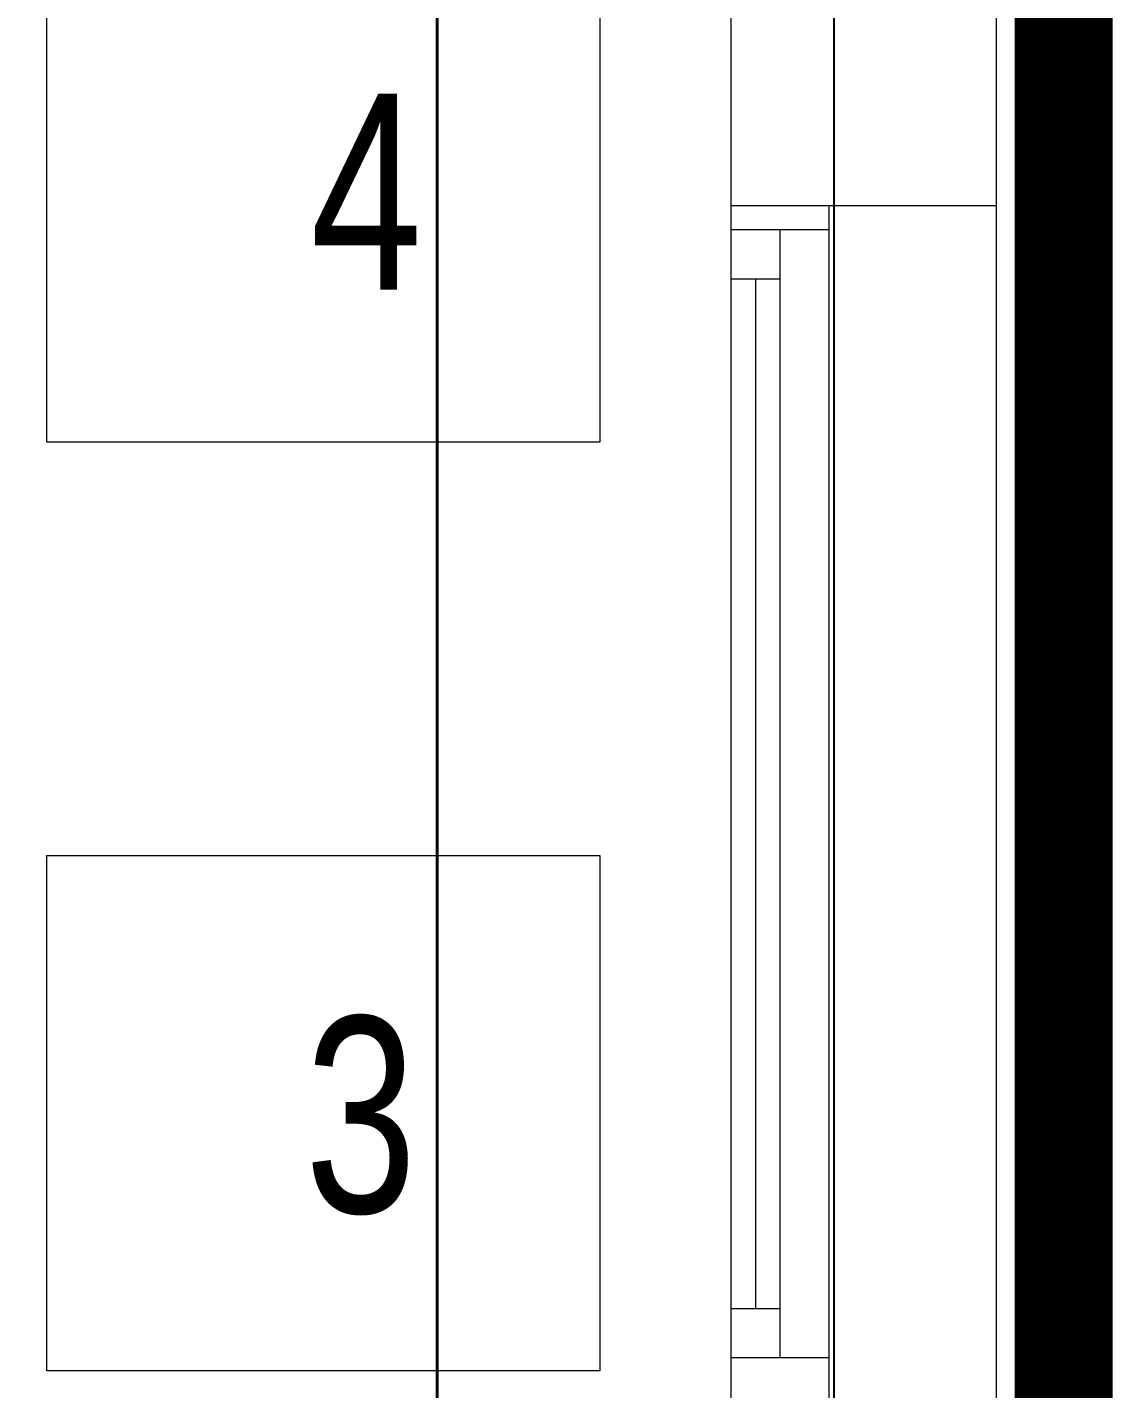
# Model space of a CAD drawing. Header units: metres. Extents: x 75097 to 220762, y -1557923 to -1361206.
# Drawn here: x 208891 to 209997, y -1458332 to -1456943 of the extents above; entities that cross this region are included whole.
import ezdxf

# ---------------------------------------------------------------- set-up
doc = ezdxf.new("R2010")
doc.units = ezdxf.units.M
doc.linetypes.add('DASHED2', pattern=[0.375, 0.25, -0.125])
doc.layers.get('0').update_dxf_attribs({"lineweight": 0})
for name, color, linetype, lineweight in [('A-100 - Copy$0$Aluminum', 8, 'Continuous', 0), ('A-100 - Copy$0$Medical Equipment and Furniture', 8, 'Continuous', 0), ('A-100 - Copy$0$Proj', 8, 'Continuous', 0), ('A-100 - Copy$0$Walls', 8, 'Continuous', 0)]:
    doc.layers.add(name, color=color, linetype=linetype, lineweight=lineweight)
doc.layers.add('A-100 - Copy$0$axes', color=8, linetype='Continuous')
doc.layers.add('E-POWR', color=7, linetype='Continuous', lineweight=9, true_color=0x4e7e3e)
doc.styles.add('A-100 - Copy$0$X3G_ENTITY_2587EA', font='swisscl.ttf', dxfattribs={"height": 200})

# ---------------------------------------------------------------- blocks, each defined once
blk = doc.blocks.new('A-100 - Copy')
at = {"layer": 'A-100 - Copy$0$Aluminum'}
for p, q in [((209608.3, -1459525.2, 0), (209608.3, -1457125.2, 0)), ((209708.3, -1459525.2, 0), (209708.3, -1457125.2, 0)), ((209708.3, -1457150.2, 0), (209608.3, -1457150.2, 0)), ((209658.3, -1458300.2, 0), (209658.3, -1457150.2, 0)), ((209658.3, -1457200.2, 0), (209608.3, -1457200.2, 0)), ((209633.3, -1457200.2, 0), (209633.3, -1458250.2, 0)), ((209658.3, -1458250.2, 0), (209608.3, -1458250.2, 0)), ((209708.3, -1458300.2, 0), (209608.3, -1458300.2, 0))]:
    blk.add_line(p, q, dxfattribs=at)
at = {"layer": 'A-100 - Copy$0$axes'}
blk.add_line((209713.3, -1477297.4, 0), (209713.3, -1451192.7, 0), dxfattribs=at)
blk.add_line((209713.3, -1477297.4, 0), (209713.3, -1451192.7, 0), dxfattribs=at)
at = {"layer": 'A-100 - Copy$0$Medical Equipment and Furniture', "elevation": 0}
for points in [[(208910.7, -1456841.2), (209474.5, -1456841.2), (209474.5, -1457366.4), (208910.7, -1457366.4)], [(208910.7, -1457788.2), (209474.5, -1457788.2), (209474.5, -1458313.4), (208910.7, -1458313.4)]]:
    blk.add_lwpolyline(points, close=True, dxfattribs=at)
at = {"layer": 'A-100 - Copy$0$Proj'}
blk.add_line((209878.3, -1457125.2, 0), (209878.3, -1459525.2, 0), dxfattribs=at)
at = {"layer": 'A-100 - Copy$0$Walls'}
for p, q in [((209608.3, -1457125.2, 0), (209608.3, -1455302.7, 0)), ((209878.3, -1455302.7, 0), (209878.3, -1457125.2, 0)), ((209608.3, -1457125.2, 0), (209878.3, -1457125.2, 0))]:
    blk.add_line(p, q, dxfattribs=at)
at = {"layer": 'A-100 - Copy$0$Medical Equipment and Furniture', "char_height": 200, "attachment_point": 2, "style": 'A-100 - Copy$0$X3G_ENTITY_2587EA'}
for s, insert in [('4', (209236.5, -1457011.1, 0)), ('3', (209230.8, -1457952.3, 0))]:
    blk.add_mtext(s, dxfattribs=dict(at, insert=insert))

msp = doc.modelspace()

# ---------------------------------------------------------------- linework, layer by layer
at = {"layer": 'E-POWR', "color": 240, "linetype": 'DASHED2', "ltscale": 500, "true_color": 0xf10e52, "const_width": 100, "elevation": 0}
msp.add_lwpolyline([(159393.3, -1448612.7), (159393.3, -1454972.7), (147820.4, -1454991.2), (147948, -1460991.2), (148420.5, -1460972.7), (148420.5, -1466760.4), (151756.7, -1466760.4), (151498.3, -1475532.7), (159048.3, -1475532.7), (159048.3, -1476893.7), (174041.3, -1476822.7), (174041.3, -1469902.7), (209947.3, -1469902.7), (209947.3, -1454972.7), (173995.3, -1454972.7), (173978.3, -1451323.8), (179573.3, -1451323.8), (179573.3, -1448020.8), (173978.3, -1448045.7)], dxfattribs=at)

# ---------------------------------------------------------------- next in the draw order: block references
msp.add_blockref('A-100 - Copy', (0, 0))

# ---------------------------------------------------------------- next in the draw order: linework, layer by layer
at = {"layer": 'E-POWR', "const_width": 3}
msp.add_lwpolyline([(209423.7, -1459803.8), (209308.8, -1459693.3), (209308.8, -1456747.8), (209423.7, -1456656.9), (209317.1, -1456584.7), (206319.9, -1456584.7), (206319.9, -1457232.4), (206218.5, -1457324.8), (206118.3, -1457324.8), (206041.4, -1457239.9), (202891.8, -1457239.9), (202891.8, -1457672.6), (202827, -1457774), (202799.9, -1457687.3), (202799.9, -1456508.1), (202827, -1456240.9), (202897.4, -1456187.8), (203743.2, -1456187.8), (203743.2, -1455565.7), (203806.3, -1455382.3)], dxfattribs=at)

doc.saveas('drawing.dxf')
